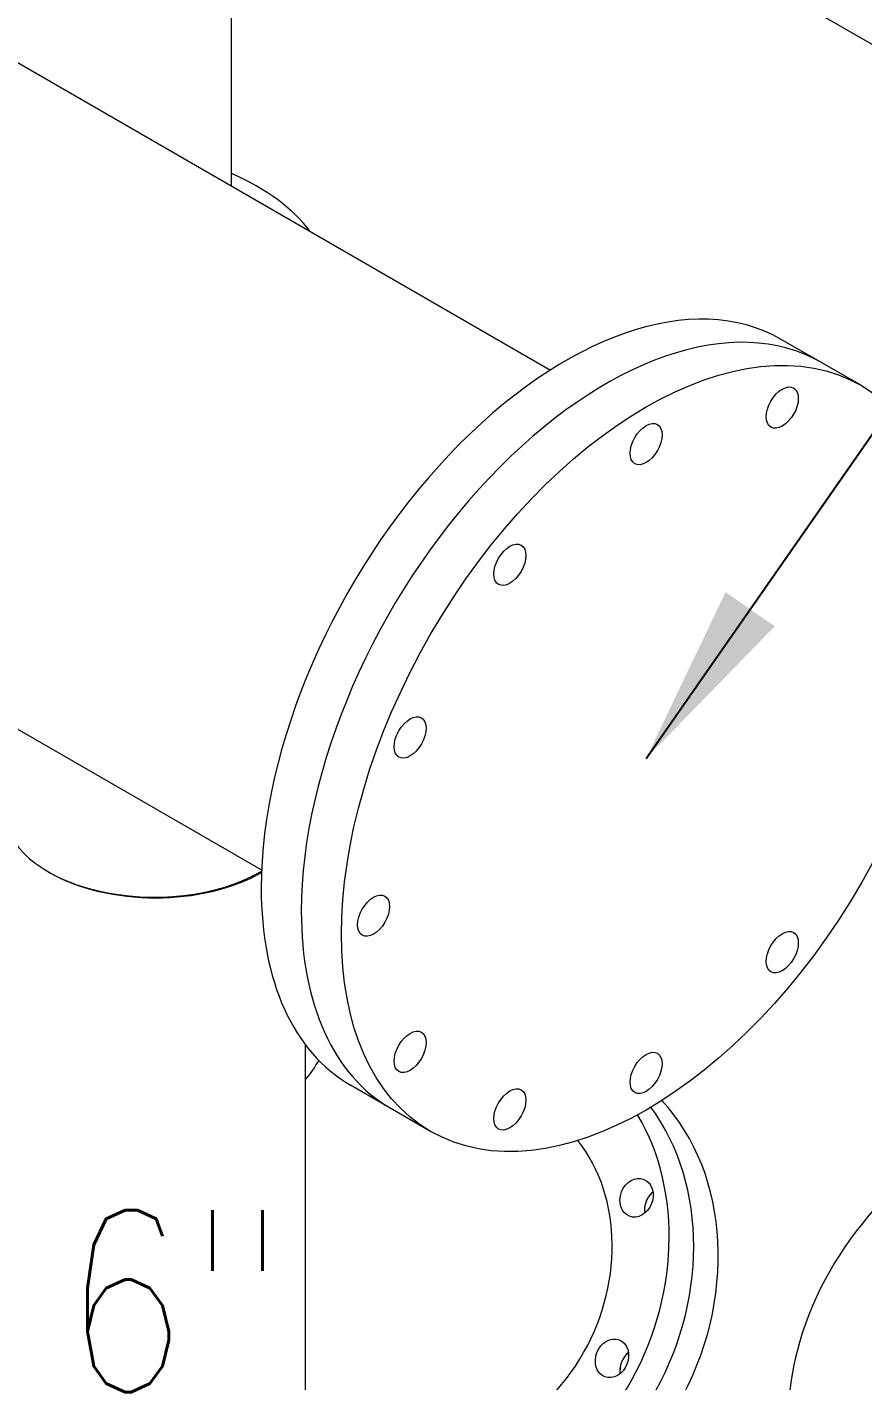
# Model space of a CAD drawing. Header units: millimetres. Extents: x -312439 to 477422, y -331570 to 212570.
# Drawn here: x 343619 to 344193, y 140110 to 141040 of the extents above; entities that cross this region are included whole.
import ezdxf

# ---------------------------------------------------------------- set-up
doc = ezdxf.new("R2010")
doc.units = ezdxf.units.MM
doc.layers.add('ARCONDTEXTO', color=4, linetype='Continuous')
doc.layers.add('TEXTO FORMATO', color=4, linetype='Continuous')
doc.styles.add('ROMAND', font='ROMAND.SHX')
doc.styles.add('ROMANS', font='romans.shx', dxfattribs={"height": 187.5})
doc.dimstyles.new('1-50 (MILIMETRO)', dxfattribs={"dimscale": 0, "dimtxt": 125, "dimasz": 125, "dimexe": 100, "dimexo": 100, "dimgap": 50, "dimtad": 0, "dimdec": 0, "dimzin": 0, "dimdsep": 46, "dimtxsty": 'ROMAND', "dimcen": -390, "dimclrd": 1, "dimclre": 1, "dimclrt": 3, "dimadec": 0, "dimazin": 0, "dimtfac": 1, "dimtdec": 0, "dimtix": 1, "dimtmove": 2, "dimatfit": 2, "dimfxl": 1, "dimtvp": 1, "dimtolj": 1, "dimtzin": 0, "dimarcsym": 0})

msp = doc.modelspace()

# ---------------------------------------------------------------- linework, layer by layer
at = {"color": 5, "linetype": 'Continuous', "lineweight": 0, "extrusion": (4.44089e-16, 0.816497, 0.57735)}
for p, q in [((340744.694, 142671.139), (343978.598, 140804.044)), ((340546.408, 142327.697), (343780.312, 140460.602)), ((342122.373, 142226.963), (344877.088, 140636.528)), ((343759.75, 140930.395), (343759.75, 141281.623)), ((343810.55, 140009.347), (343810.55, 140340.239))]:
    msp.add_line(p, q, dxfattribs=at)
at = {"color": 4, "linetype": 'Continuous', "lineweight": 0, "extrusion": (4.44089e-16, 0.816497, 0.57735)}
for p, q in [((344192.156, 140793.317), (344137.076, 140825.117)), ((343896.38, 140281.018), (343841.3, 140312.818))]:
    msp.add_line(p, q, dxfattribs=at)
at = {"color": 4, "linetype": 'Continuous', "lineweight": 0}
for centre, major_axis, ratio, start_param, end_param in [((343656.688, 140860.277), (-170.852, 0), 0.5773503, 3.5483954, 4.0648495), ((343989.188, 140568.968), (-147.888, -256.149), 0.5773503, 3.1415927, 5.4977871), ((344016.728, 140553.068), (147.888, 256.149), 0.5773503, 0, 2.3561945), ((344016.728, 140553.068), (-147.888, -256.149), 0.5773503, 3.1415927, 5.4977871), ((343989.188, 140568.968), (-147.888, -256.149), 0.5773503, 5.4977871, 6.2831853), ((344016.728, 140553.068), (147.888, 256.149), 0.5773503, 2.3561945, 3.1415927), ((344016.728, 140553.068), (-147.888, -256.149), 0.5773503, 5.4977871, 6.2831853), ((343950.219, 140172.138), (-62.293, -159.091), 0.8133896, 0, 2.7721926), ((343916.518, 140185.334), (62.293, 159.091), 0.8133896, 3.3210613, 5.7170734), ((343933.369, 140178.736), (-62.293, -159.091), 0.8133896, 0.0554243, 2.6712437), ((343933.369, 140178.736), (62.293, 159.091), 0.8133896, 3.197017, 5.8128363), ((343916.518, 140185.334), (45.325, 115.754), 0.8133896, 3.1415927, 5.8476683), ((344054.591, 140228.79), (-4.957, -12.659), 0.8133896, 4.0999845, 5.3247935), ((344054.591, 140228.79), (4.957, 12.659), 0.8133896, 1.448158, 2.1832008), ((344054.591, 140228.79), (4.957, 12.659), 0.8133896, 0.9583918, 1.448158), ((344037.725, 140118.486), (-4.957, -12.659), 0.8133896, 4.0999845, 5.3247935), ((344037.725, 140118.486), (4.957, 12.659), 0.8133896, 1.448158, 2.1832008), ((344037.725, 140118.486), (4.957, 12.659), 0.8133896, 0.9583918, 1.448158)]:
    msp.add_ellipse(centre, major_axis=major_axis, ratio=ratio, start_param=start_param, end_param=end_param, dxfattribs=at)
for centre, major_axis, ratio in [((344044.268, 140537.168), (147.888, 256.149), 0.5773503), ((344137.798, 140778.229), (7.777, 13.47), 0.5773503), ((344044.268, 140753.168), (7.777, 13.47), 0.5773503), ((343950.737, 140670.229), (7.777, 13.47), 0.5773503), ((343882.268, 140551.637), (7.777, 13.47), 0.5773503), ((343857.206, 140429.168), (7.777, 13.47), 0.5773503), ((344137.798, 140404.106), (7.777, 13.47), 0.5773503), ((343882.268, 140335.637), (7.777, 13.47), 0.5773503), ((344044.268, 140321.168), (7.777, 13.47), 0.5773503), ((343950.737, 140296.106), (7.777, 13.47), 0.5773503), ((344037.741, 140235.388), (4.957, 12.659), 0.8133896), ((344020.874, 140125.084), (4.957, 12.659), 0.8133896)]:
    msp.add_ellipse(centre, major_axis=major_axis, ratio=ratio, dxfattribs=at)
at = {"color": 5, "linetype": 'Continuous', "lineweight": 0}
for centre, major_axis, start_param, end_param in [((343706.751, 140501.397), (103.062, 0), 3.1415927, 5.4977871), ((343707.487, 140500.972), (-103.062, 0), 0.7803476, 0.7853982), ((343707.487, 140500.972), (-103.062, 0), 0.7853982, 2.3545145), ((343706.751, 140501.397), (103.062, 0), 5.4977871, 5.5067056), ((343656.688, 140359.477), (170.852, 0), 5.8334403, 5.9768949)]:
    msp.add_ellipse(centre, major_axis=major_axis, ratio=0.5773503, start_param=start_param, end_param=end_param, dxfattribs=at)
msp.add_open_spline([(344283.51, 140293.826), (344252.521, 140275.934), (344224.366, 140254.164), (344177.967, 140201.588), (344159.511, 140170.609), (344141.842, 140108.968), (344139.504, 140079.987), (344146.584, 140025.017), (344155.399, 139999.167), (344182.451, 139949.205), (344201.768, 139925.91), (344241.992, 139889.507), (344262.053, 139875.255), (344283.51, 139862.866)], degree=3, knots=[3.1415927, 3.1415927, 3.1415927, 3.1415927, 3.4557519, 3.4557519, 3.7629874, 3.7629874, 4.0012097, 4.0012097, 4.2299678, 4.2299678, 4.4948589, 4.4948589, 4.712389, 4.712389, 4.712389, 4.712389], dxfattribs=at)

# ---------------------------------------------------------------- texts
at = {"layer": 'ARCONDTEXTO', "linetype": 'Continuous', "lineweight": -3, "style": 'ROMANS', "width": 0.8}
msp.add_text('6"', height=125, dxfattribs=at).set_placement((343643.695, 140101.818))

# ---------------------------------------------------------------- leaders
at = {"layer": 'TEXTO FORMATO'}
msp.add_leader([(344044.268, 140537.168), (344652.786, 141410.571), (344698.12, 141410.571)], dimstyle='1-50 (MILIMETRO)', override={"dimscale": 1}, dxfattribs=at)

doc.saveas('drawing.dxf')
